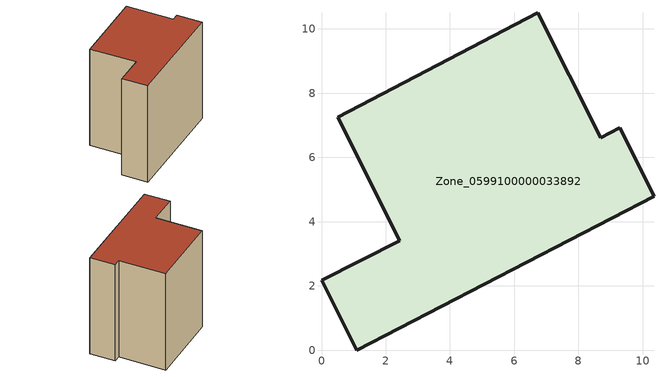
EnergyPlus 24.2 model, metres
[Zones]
Zone_0599100000033892
 floor ground (C_G): 0,2.18 2.44,3.41 0.5,7.25 6.74,10.5 8.7,6.62 9.29,6.92 10.35,4.79 1.1,0 z3.07
 wall outside (C_F): 2.44,3.41 0,2.18 1.1,0 10.35,4.79 9.29,6.92 8.7,6.62 6.74,10.5 0.5,7.25 2.44,3.41 z3.07:12.75
 roof outside (C_R): 6.74,10.5 0.5,7.25 2.44,3.41 0,2.18 1.1,0 10.35,4.79 9.29,6.92 8.7,6.62 z12.75
[BUILDING]
Pand.0599100000033892: North Axis=0; Terrain=City; Loads Convergence Tolerance Value=0.04; Temperature Convergence Tolerance Value=0.4; Solar Distribution=FullExterior; Maximum Number of Warmup Days=25; Minimum Number of Warmup Days=1
[Site:Location]
Rotterdam.The.Hague.AP_ZH_NLD Design_Conditions: Latitude=51.96; Longitude=4.45; Time Zone=1; Elevation=-4.5
[SITE:GROUNDTEMPERATURE:BUILDINGSURFACE]
18, 18, 18, 18, 18, 18, 18, 18, 18, 18, 18, 18
[MATERIAL] Thermal Absorptance=0.9; Solar Absorptance=0.7; Visible Absorptance=0.7
Name | Roughness | Thickness | Conductivity | Density | Specific Heat
G.TI.1946 | MediumSmooth | 0.15 | 1 | 540 | 1210
F.TI.1946 | Rough | 0.3 | 0.857143 | 1920 | 840
R.TI.1946 | MediumRough | 0.2 | 0.1 | 1500 | 1000
[CONSTRUCTION]
C_G: G.TI.1946
C_F: F.TI.1946
C_R: R.TI.1946
[ZONE]
Zone_0599100000033892: Type=1; Multiplier=1; Ceiling Height=Autocalculate; Volume=Autocalculate; Floor Area=autocalculate; Part of Total Floor Area=Yes
[ZONEINFILTRATION:DESIGNFLOWRATE]
Infil_Zone_0599100000033892: Zone or ZoneList or Space or SpaceList=Zone_0599100000033892; Schedule=AlwaysOn; Design Flow Rate Calculation Method=Flow/Area; Flow Rate per Floor Area=0.003; Constant Term Coefficient=1; Temperature Term Coefficient=0; Velocity Term Coefficient=0; Velocity Squared Term Coefficient=0
[HVACTEMPLATE:ZONE:IDEALLOADSAIRSYSTEM]
Zone_0599100000033892: Maximum Heating Supply Air Temperature=50; Minimum Cooling Supply Air Temperature=13; Maximum Heating Supply Air Humidity Ratio=0.0156; Minimum Cooling Supply Air Humidity Ratio=0.0077; Heating Limit=NoLimit; Cooling Limit=NoLimit; Dehumidification Control Type=ConstantSensibleHeatRatio; Cooling Sensible Heat Ratio=0.7; Dehumidification Setpoint=60; Humidification Control Type=None; Humidification Setpoint=30; Outdoor Air Method=None; Outdoor Air Flow Rate per Person=0.00944; Outdoor Air Flow Rate per Zone Floor Area=0; Outdoor Air Flow Rate per Zone=0; Demand Controlled Ventilation Type=None; Outdoor Air Economizer Type=NoEconomizer; Heat Recovery Type=None; Sensible Heat Recovery Effectiveness=0.7; Latent Heat Recovery Effectiveness=0.65
[ZONECONTROL:THERMOSTAT]
ThermostatControl_Zone_0599100000033892: Zone or ZoneList=Zone_0599100000033892; Control Type Schedule=DualSetpointControlType; Control 1=Thermostat_Zone_0599100000033892; Temperature Difference Between Cutout And Setpoint=0
[THERMOSTATSETPOINT:DUALSETPOINT]
Thermostat_Zone_0599100000033892: Heating Setpoint Temperature Schedule=HeatingSetpoint_Zone_0599100000033892; Cooling Setpoint Temperature Schedule=CoolingSetpoint_Zone_0599100000033892
[SCHEDULE:COMPACT]
HeatingSetpoint_Zone_0599100000033892: Through: 12/31, For: AllDays, Until: 24:00, 21
CoolingSetpoint_Zone_0599100000033892: Through: 12/31, For: AllDays, Until: 24:00, 24
DualSetpointControlType: Through: 12/31, For: AllDays, Until: 24:00, 4
AlwaysOn: Through: 12/31, For: AllDays, Until: 24:00, 1
